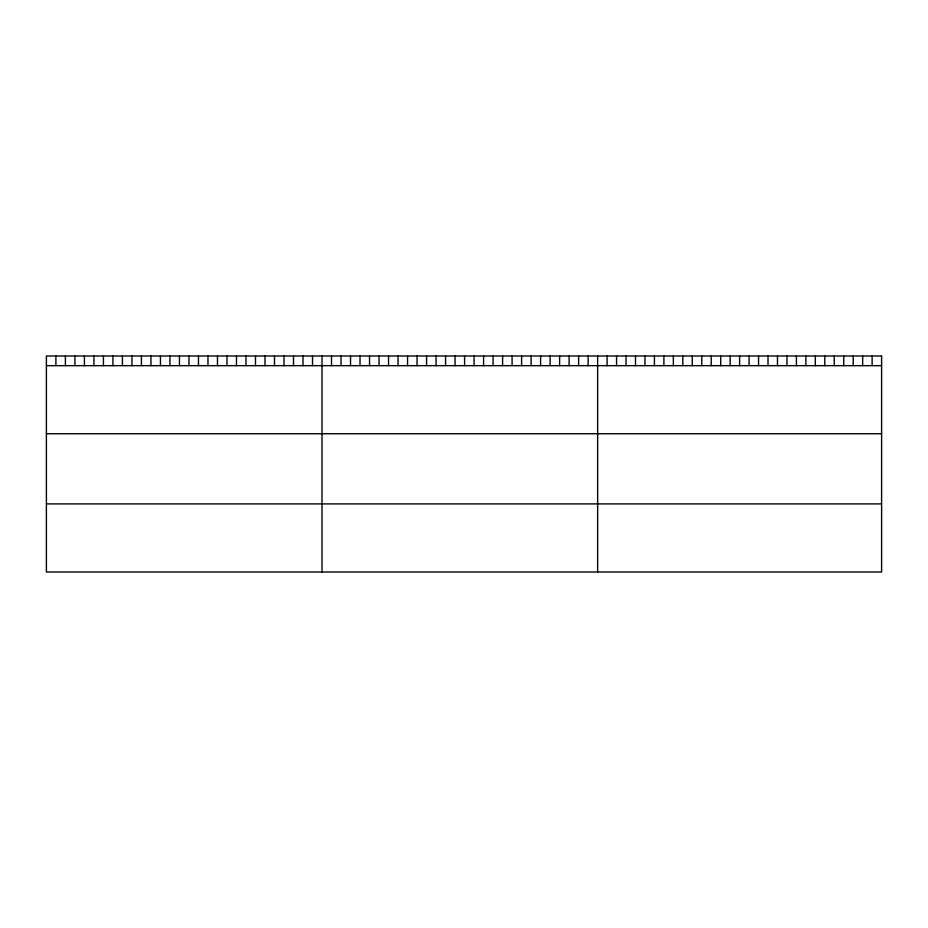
<?xml version="1.0" encoding="UTF-8"?>
<svg xmlns="http://www.w3.org/2000/svg" width="928" height="928" viewBox="0 0 928 928"><rect width="100%" height="100%" fill="white"/><g stroke="black" fill="none" stroke-linecap="round" stroke-linejoin="round"><path stroke-width="1.39" d="M46.4 365.667L881.6 365.667M46.4 433.747L881.6 433.747M46.4 503.904L881.6 503.904M872.134 356.004L872.134 365.667M862.669 356.004L862.669 365.667M853.203 356.004L853.203 365.667M843.738 356.004L843.738 365.667M834.272 356.004L834.272 365.667M824.806 356.004L824.806 365.667M815.341 356.004L815.341 365.667M805.875 356.004L805.875 365.667M796.41 356.004L796.41 365.667M786.944 356.004L786.944 365.667M777.478 356.004L777.478 365.667M768.013 356.004L768.013 365.667M758.547 356.004L758.547 365.667M749.082 356.004L749.082 365.667M739.616 356.004L739.616 365.667M730.15 356.004L730.15 365.667M720.685 356.004L720.685 365.667M711.219 356.004L711.219 365.667M701.754 356.004L701.754 365.667M692.288 356.004L692.288 365.667M682.822 356.004L682.822 365.667M673.357 356.004L673.357 365.667M663.891 356.004L663.891 365.667M654.426 356.004L654.426 365.667M644.96 356.004L644.96 365.667M635.494 356.004L635.494 365.667M626.029 356.004L626.029 365.667M616.563 356.004L616.563 365.667M607.098 356.004L607.098 365.667M597.632 356.004L597.632 571.996M588.132 356.004L588.132 365.667M578.62 356.004L578.62 365.667M569.119 356.004L569.119 365.667M559.619 356.004L559.619 365.667M550.107 356.004L550.107 365.667M540.606 356.004L540.606 365.667M531.106 356.004L531.106 365.667M521.606 356.004L521.606 365.667M512.094 356.004L512.094 365.667M502.593 356.004L502.593 365.667M493.093 356.004L493.093 365.667M483.581 356.004L483.581 365.667M474.08 356.004L474.08 365.667M464.58 356.004L464.58 365.667M455.068 356.004L455.068 365.667M445.568 356.004L445.568 365.667M436.067 356.004L436.067 365.667M426.555 356.004L426.555 365.667M417.055 356.004L417.055 365.667M407.554 356.004L407.554 365.667M398.042 356.004L398.042 365.667M388.542 356.004L388.542 365.667M379.042 356.004L379.042 365.667M369.541 356.004L369.541 365.667M360.029 356.004L360.029 365.667M350.529 356.004L350.529 365.667M341.028 356.004L341.028 365.667M331.516 356.004L331.516 365.667M322.016 356.004L322.016 571.996M312.516 356.004L312.516 365.667M303.004 356.004L303.004 365.667M293.503 356.004L293.503 365.667M284.003 356.004L284.003 365.667M274.491 356.004L274.491 365.667M264.99 356.004L264.99 365.667M255.49 356.004L255.49 365.667M245.99 356.004L245.99 365.667M236.478 356.004L236.478 365.667M226.977 356.004L226.977 365.667M217.477 356.004L217.477 365.667M207.965 356.004L207.965 365.667M198.464 356.004L198.464 365.667M188.964 356.004L188.964 365.667M179.452 356.004L179.452 365.667M169.952 356.004L169.952 365.667M160.451 356.004L160.451 365.667M150.939 356.004L150.939 365.667M141.439 356.004L141.439 365.667M131.938 356.004L131.938 365.667M122.426 356.004L122.426 365.667M112.926 356.004L112.926 365.667M103.426 356.004L103.426 365.667M93.925 356.004L93.925 365.667M84.413 356.004L84.413 365.667M74.913 356.004L74.913 365.667M65.412 356.004L65.412 365.667M55.9 356.004L55.9 365.667M881.6 356.004L46.4 356.004L46.4 571.996L881.6 571.996L881.6 356.004"/></g></svg>
